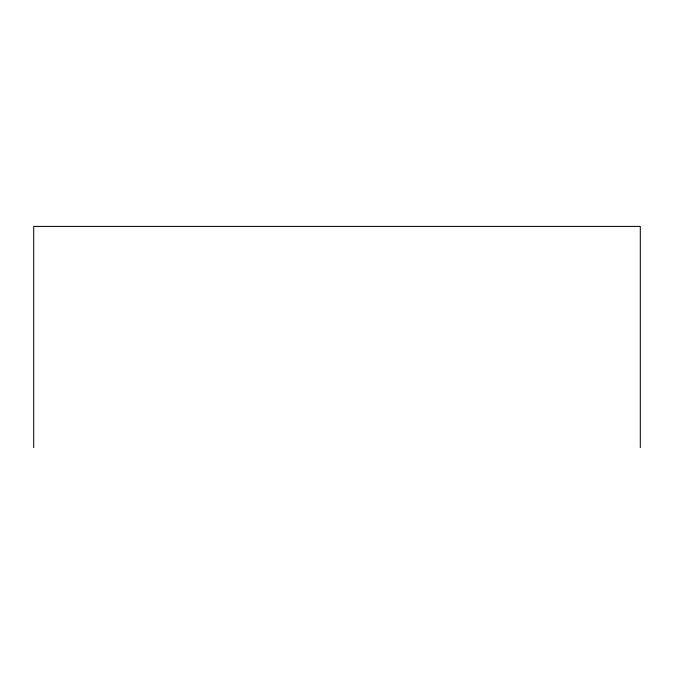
<?xml version="1.0" encoding="UTF-8"?>
<svg xmlns="http://www.w3.org/2000/svg" width="674" height="674" viewBox="0 0 674 674"><rect width="100%" height="100%" fill="white"/><g stroke="black" fill="none" stroke-linecap="round" stroke-linejoin="round"><path stroke-width="1.01" d="M640.3 447.587L640.3 226.413L33.7 226.413L33.7 447.587"/></g></svg>
